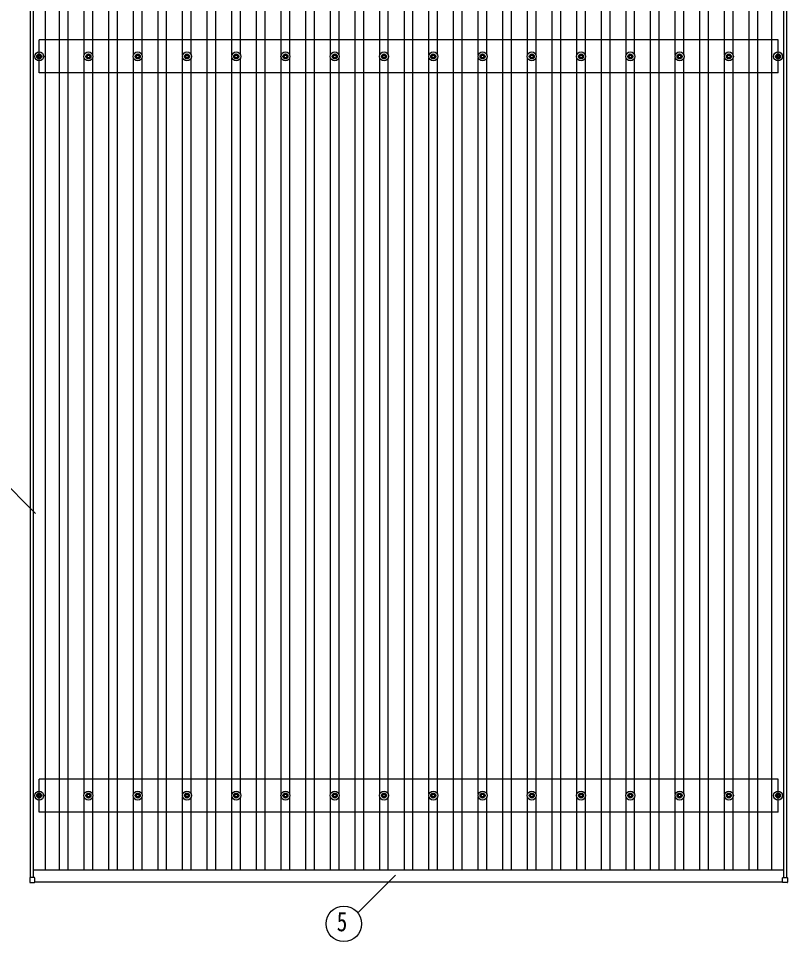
# Model space of a CAD drawing. Units: millimetres, scale not verified. Extents: x -12615 to 12615, y -8910 to 8910.
# Drawn here: x -10539 to -7416, y 931 to 4678 of the extents above; entities that cross this region are included whole.
import ezdxf
from ezdxf.enums import TextEntityAlignment as Align

# ---------------------------------------------------------------- set-up
doc = ezdxf.new("R2010")
doc.units = ezdxf.units.MM
doc.header["$LTSCALE"] = 40
for name, color, linetype in [('0-5_YKK_13', 4, 'Continuous'), ('0-6_YKK_A1', 4, 'Continuous'), ('0-7_YKK_D', 6, 'Continuous')]:
    doc.layers.add(name, color=color, linetype=linetype)
doc.styles.add('ＭＳ ゴシック', font='')
doc.styles.get('ＭＳ ゴシック').set_extended_font_data('MS Gothic')

msp = doc.modelspace()

# ---------------------------------------------------------------- linework, layer by layer
at = {"layer": '0-5_YKK_13'}
for p, q in [((-10456.19, 4534), (-10456.19, 4529.58)), ((-10452.69, 4534), (-10452.69, 4529.58)), ((-10256.19, 4534), (-10256.19, 4529.58)), ((-10252.69, 4534), (-10252.69, 4529.58)), ((-10056.19, 4534), (-10056.19, 4529.58)), ((-10052.69, 4534), (-10052.69, 4529.58)), ((-9856.19, 4534), (-9856.19, 4529.58)), ((-9852.69, 4534), (-9852.69, 4529.58)), ((-9656.19, 4534), (-9656.19, 4529.58)), ((-9652.69, 4534), (-9652.69, 4529.58)), ((-9456.19, 4534), (-9456.19, 4529.58)), ((-9452.69, 4534), (-9452.69, 4529.58)), ((-9256.19, 4534), (-9256.19, 4529.58)), ((-9252.69, 4534), (-9252.69, 4529.58)), ((-9056.19, 4534), (-9056.19, 4529.58)), ((-9052.69, 4534), (-9052.69, 4529.58)), ((-8856.19, 4534), (-8856.19, 4529.58)), ((-8852.69, 4534), (-8852.69, 4529.58)), ((-8656.19, 4534), (-8656.19, 4529.58)), ((-8652.69, 4534), (-8652.69, 4529.58)), ((-8456.19, 4534), (-8456.19, 4529.58)), ((-8452.69, 4534), (-8452.69, 4529.58)), ((-8256.19, 4534), (-8256.19, 4529.58)), ((-8252.69, 4534), (-8252.69, 4529.58)), ((-8056.19, 4534), (-8056.19, 4529.58)), ((-8052.69, 4534), (-8052.69, 4529.58)), ((-7856.19, 4534), (-7856.19, 4529.58)), ((-7852.69, 4534), (-7852.69, 4529.58)), ((-7656.19, 4534), (-7656.19, 4529.58)), ((-7652.69, 4534), (-7652.69, 4529.58)), ((-7456.19, 4534), (-7456.19, 4529.58)), ((-7452.69, 4534), (-7452.69, 4529.58)), ((-10464.44, 4525.75), (-10460.02, 4525.75)), ((-10464.44, 4522.25), (-10460.02, 4522.25)), ((-10456.19, 4518.42), (-10456.19, 4514)), ((-10452.69, 4518.42), (-10452.69, 4514)), ((-10448.86, 4525.75), (-10444.44, 4525.75)), ((-10448.86, 4522.25), (-10444.44, 4522.25)), ((-10264.44, 4525.75), (-10260.02, 4525.75)), ((-10264.44, 4522.25), (-10260.02, 4522.25)), ((-10256.19, 4518.42), (-10256.19, 4514)), ((-10252.69, 4518.42), (-10252.69, 4514)), ((-10248.86, 4525.75), (-10244.44, 4525.75)), ((-10248.86, 4522.25), (-10244.44, 4522.25)), ((-10064.44, 4525.75), (-10060.02, 4525.75)), ((-10064.44, 4522.25), (-10060.02, 4522.25)), ((-10056.19, 4518.42), (-10056.19, 4514)), ((-10052.69, 4518.42), (-10052.69, 4514)), ((-10048.86, 4525.75), (-10044.44, 4525.75)), ((-10048.86, 4522.25), (-10044.44, 4522.25)), ((-9864.44, 4525.75), (-9860.02, 4525.75)), ((-9864.44, 4522.25), (-9860.02, 4522.25)), ((-9856.19, 4518.42), (-9856.19, 4514)), ((-9852.69, 4518.42), (-9852.69, 4514)), ((-9848.86, 4525.75), (-9844.44, 4525.75)), ((-9848.86, 4522.25), (-9844.44, 4522.25)), ((-9664.44, 4525.75), (-9660.02, 4525.75)), ((-9664.44, 4522.25), (-9660.02, 4522.25)), ((-9656.19, 4518.42), (-9656.19, 4514)), ((-9652.69, 4518.42), (-9652.69, 4514)), ((-9648.86, 4525.75), (-9644.44, 4525.75)), ((-9648.86, 4522.25), (-9644.44, 4522.25)), ((-9464.44, 4525.75), (-9460.02, 4525.75)), ((-9464.44, 4522.25), (-9460.02, 4522.25)), ((-9456.19, 4518.42), (-9456.19, 4514)), ((-9452.69, 4518.42), (-9452.69, 4514)), ((-9448.86, 4525.75), (-9444.44, 4525.75)), ((-9448.86, 4522.25), (-9444.44, 4522.25)), ((-9264.44, 4525.75), (-9260.02, 4525.75)), ((-9264.44, 4522.25), (-9260.02, 4522.25)), ((-9256.19, 4518.42), (-9256.19, 4514)), ((-9252.69, 4518.42), (-9252.69, 4514)), ((-9248.86, 4525.75), (-9244.44, 4525.75)), ((-9248.86, 4522.25), (-9244.44, 4522.25)), ((-9064.44, 4525.75), (-9060.02, 4525.75)), ((-9064.44, 4522.25), (-9060.02, 4522.25)), ((-9056.19, 4518.42), (-9056.19, 4514)), ((-9052.69, 4518.42), (-9052.69, 4514)), ((-9048.86, 4525.75), (-9044.44, 4525.75)), ((-9048.86, 4522.25), (-9044.44, 4522.25)), ((-8864.44, 4525.75), (-8860.02, 4525.75)), ((-8864.44, 4522.25), (-8860.02, 4522.25)), ((-8856.19, 4518.42), (-8856.19, 4514)), ((-8852.69, 4518.42), (-8852.69, 4514)), ((-8848.86, 4525.75), (-8844.44, 4525.75)), ((-8848.86, 4522.25), (-8844.44, 4522.25)), ((-8664.44, 4525.75), (-8660.02, 4525.75)), ((-8664.44, 4522.25), (-8660.02, 4522.25)), ((-8656.19, 4518.42), (-8656.19, 4514)), ((-8652.69, 4518.42), (-8652.69, 4514)), ((-8648.86, 4525.75), (-8644.44, 4525.75)), ((-8648.86, 4522.25), (-8644.44, 4522.25)), ((-8464.44, 4525.75), (-8460.02, 4525.75)), ((-8464.44, 4522.25), (-8460.02, 4522.25)), ((-8456.19, 4518.42), (-8456.19, 4514)), ((-8452.69, 4518.42), (-8452.69, 4514)), ((-8448.86, 4525.75), (-8444.44, 4525.75)), ((-8448.86, 4522.25), (-8444.44, 4522.25)), ((-8264.44, 4525.75), (-8260.02, 4525.75)), ((-8264.44, 4522.25), (-8260.02, 4522.25)), ((-8256.19, 4518.42), (-8256.19, 4514)), ((-8252.69, 4518.42), (-8252.69, 4514)), ((-8248.86, 4525.75), (-8244.44, 4525.75)), ((-8248.86, 4522.25), (-8244.44, 4522.25)), ((-8064.44, 4525.75), (-8060.02, 4525.75)), ((-8064.44, 4522.25), (-8060.02, 4522.25)), ((-8056.19, 4518.42), (-8056.19, 4514)), ((-8052.69, 4518.42), (-8052.69, 4514)), ((-8048.86, 4525.75), (-8044.44, 4525.75)), ((-8048.86, 4522.25), (-8044.44, 4522.25)), ((-7864.44, 4525.75), (-7860.02, 4525.75)), ((-7864.44, 4522.25), (-7860.02, 4522.25)), ((-7856.19, 4518.42), (-7856.19, 4514)), ((-7852.69, 4518.42), (-7852.69, 4514)), ((-7848.86, 4525.75), (-7844.44, 4525.75)), ((-7848.86, 4522.25), (-7844.44, 4522.25)), ((-7664.44, 4525.75), (-7660.02, 4525.75)), ((-7664.44, 4522.25), (-7660.02, 4522.25)), ((-7656.19, 4518.42), (-7656.19, 4514)), ((-7652.69, 4518.42), (-7652.69, 4514)), ((-7648.86, 4525.75), (-7644.44, 4525.75)), ((-7648.86, 4522.25), (-7644.44, 4522.25)), ((-7464.44, 4525.75), (-7460.02, 4525.75)), ((-7464.44, 4522.25), (-7460.02, 4522.25)), ((-7456.19, 4518.42), (-7456.19, 4514)), ((-7452.69, 4518.42), (-7452.69, 4514)), ((-7448.86, 4525.75), (-7444.44, 4525.75)), ((-7448.86, 4522.25), (-7444.44, 4522.25)), ((-10464.44, 1525.75), (-10460.02, 1525.75)), ((-10464.44, 1522.25), (-10460.02, 1522.25)), ((-10456.19, 1534), (-10456.19, 1529.58)), ((-10456.19, 1518.42), (-10456.19, 1514)), ((-10452.69, 1534), (-10452.69, 1529.58)), ((-10452.69, 1518.42), (-10452.69, 1514)), ((-10448.86, 1525.75), (-10444.44, 1525.75)), ((-10448.86, 1522.25), (-10444.44, 1522.25)), ((-10264.44, 1525.75), (-10260.02, 1525.75)), ((-10264.44, 1522.25), (-10260.02, 1522.25)), ((-10256.19, 1534), (-10256.19, 1529.58)), ((-10256.19, 1518.42), (-10256.19, 1514)), ((-10252.69, 1534), (-10252.69, 1529.58)), ((-10252.69, 1518.42), (-10252.69, 1514)), ((-10248.86, 1525.75), (-10244.44, 1525.75)), ((-10248.86, 1522.25), (-10244.44, 1522.25)), ((-10064.44, 1525.75), (-10060.02, 1525.75)), ((-10064.44, 1522.25), (-10060.02, 1522.25)), ((-10056.19, 1534), (-10056.19, 1529.58)), ((-10056.19, 1518.42), (-10056.19, 1514)), ((-10052.69, 1534), (-10052.69, 1529.58)), ((-10052.69, 1518.42), (-10052.69, 1514)), ((-10048.86, 1525.75), (-10044.44, 1525.75)), ((-10048.86, 1522.25), (-10044.44, 1522.25)), ((-9864.44, 1525.75), (-9860.02, 1525.75)), ((-9864.44, 1522.25), (-9860.02, 1522.25)), ((-9856.19, 1534), (-9856.19, 1529.58)), ((-9856.19, 1518.42), (-9856.19, 1514)), ((-9852.69, 1534), (-9852.69, 1529.58)), ((-9852.69, 1518.42), (-9852.69, 1514)), ((-9848.86, 1525.75), (-9844.44, 1525.75)), ((-9848.86, 1522.25), (-9844.44, 1522.25)), ((-9664.44, 1525.75), (-9660.02, 1525.75)), ((-9664.44, 1522.25), (-9660.02, 1522.25)), ((-9656.19, 1534), (-9656.19, 1529.58)), ((-9656.19, 1518.42), (-9656.19, 1514)), ((-9652.69, 1534), (-9652.69, 1529.58)), ((-9652.69, 1518.42), (-9652.69, 1514)), ((-9648.86, 1525.75), (-9644.44, 1525.75)), ((-9648.86, 1522.25), (-9644.44, 1522.25)), ((-9464.44, 1525.75), (-9460.02, 1525.75)), ((-9464.44, 1522.25), (-9460.02, 1522.25)), ((-9456.19, 1534), (-9456.19, 1529.58)), ((-9456.19, 1518.42), (-9456.19, 1514)), ((-9452.69, 1534), (-9452.69, 1529.58)), ((-9452.69, 1518.42), (-9452.69, 1514)), ((-9448.86, 1525.75), (-9444.44, 1525.75)), ((-9448.86, 1522.25), (-9444.44, 1522.25)), ((-9264.44, 1525.75), (-9260.02, 1525.75)), ((-9264.44, 1522.25), (-9260.02, 1522.25)), ((-9256.19, 1534), (-9256.19, 1529.58)), ((-9256.19, 1518.42), (-9256.19, 1514)), ((-9252.69, 1534), (-9252.69, 1529.58)), ((-9252.69, 1518.42), (-9252.69, 1514)), ((-9248.86, 1525.75), (-9244.44, 1525.75)), ((-9248.86, 1522.25), (-9244.44, 1522.25)), ((-9064.44, 1525.75), (-9060.02, 1525.75)), ((-9064.44, 1522.25), (-9060.02, 1522.25)), ((-9056.19, 1534), (-9056.19, 1529.58)), ((-9056.19, 1518.42), (-9056.19, 1514)), ((-9052.69, 1534), (-9052.69, 1529.58)), ((-9052.69, 1518.42), (-9052.69, 1514)), ((-9048.86, 1525.75), (-9044.44, 1525.75)), ((-9048.86, 1522.25), (-9044.44, 1522.25)), ((-8864.44, 1525.75), (-8860.02, 1525.75)), ((-8864.44, 1522.25), (-8860.02, 1522.25)), ((-8856.19, 1534), (-8856.19, 1529.58)), ((-8856.19, 1518.42), (-8856.19, 1514)), ((-8852.69, 1534), (-8852.69, 1529.58)), ((-8852.69, 1518.42), (-8852.69, 1514)), ((-8848.86, 1525.75), (-8844.44, 1525.75)), ((-8848.86, 1522.25), (-8844.44, 1522.25)), ((-8664.44, 1525.75), (-8660.02, 1525.75)), ((-8664.44, 1522.25), (-8660.02, 1522.25)), ((-8656.19, 1534), (-8656.19, 1529.58)), ((-8656.19, 1518.42), (-8656.19, 1514)), ((-8652.69, 1534), (-8652.69, 1529.58)), ((-8652.69, 1518.42), (-8652.69, 1514)), ((-8648.86, 1525.75), (-8644.44, 1525.75)), ((-8648.86, 1522.25), (-8644.44, 1522.25)), ((-8464.44, 1525.75), (-8460.02, 1525.75)), ((-8464.44, 1522.25), (-8460.02, 1522.25)), ((-8456.19, 1534), (-8456.19, 1529.58)), ((-8456.19, 1518.42), (-8456.19, 1514)), ((-8452.69, 1534), (-8452.69, 1529.58)), ((-8452.69, 1518.42), (-8452.69, 1514)), ((-8448.86, 1525.75), (-8444.44, 1525.75)), ((-8448.86, 1522.25), (-8444.44, 1522.25)), ((-8264.44, 1525.75), (-8260.02, 1525.75)), ((-8264.44, 1522.25), (-8260.02, 1522.25)), ((-8256.19, 1534), (-8256.19, 1529.58)), ((-8256.19, 1518.42), (-8256.19, 1514)), ((-8252.69, 1534), (-8252.69, 1529.58)), ((-8252.69, 1518.42), (-8252.69, 1514)), ((-8248.86, 1525.75), (-8244.44, 1525.75)), ((-8248.86, 1522.25), (-8244.44, 1522.25)), ((-8064.44, 1525.75), (-8060.02, 1525.75)), ((-8064.44, 1522.25), (-8060.02, 1522.25)), ((-8056.19, 1534), (-8056.19, 1529.58)), ((-8056.19, 1518.42), (-8056.19, 1514)), ((-8052.69, 1534), (-8052.69, 1529.58)), ((-8052.69, 1518.42), (-8052.69, 1514)), ((-8048.86, 1525.75), (-8044.44, 1525.75)), ((-8048.86, 1522.25), (-8044.44, 1522.25)), ((-7864.44, 1525.75), (-7860.02, 1525.75)), ((-7864.44, 1522.25), (-7860.02, 1522.25)), ((-7856.19, 1534), (-7856.19, 1529.58)), ((-7856.19, 1518.42), (-7856.19, 1514)), ((-7852.69, 1534), (-7852.69, 1529.58)), ((-7852.69, 1518.42), (-7852.69, 1514)), ((-7848.86, 1525.75), (-7844.44, 1525.75)), ((-7848.86, 1522.25), (-7844.44, 1522.25)), ((-7664.44, 1525.75), (-7660.02, 1525.75)), ((-7664.44, 1522.25), (-7660.02, 1522.25)), ((-7656.19, 1534), (-7656.19, 1529.58)), ((-7656.19, 1518.42), (-7656.19, 1514)), ((-7652.69, 1534), (-7652.69, 1529.58)), ((-7652.69, 1518.42), (-7652.69, 1514)), ((-7648.86, 1525.75), (-7644.44, 1525.75)), ((-7648.86, 1522.25), (-7644.44, 1522.25)), ((-7464.44, 1525.75), (-7460.02, 1525.75)), ((-7464.44, 1522.25), (-7460.02, 1522.25)), ((-7456.19, 1534), (-7456.19, 1529.58)), ((-7456.19, 1518.42), (-7456.19, 1514)), ((-7452.69, 1534), (-7452.69, 1529.58)), ((-7452.69, 1518.42), (-7452.69, 1514)), ((-7448.86, 1525.75), (-7444.44, 1525.75)), ((-7448.86, 1522.25), (-7444.44, 1522.25)), ((-10492.74, 1189.9), (-10492.74, 1171.9)), ((-10473.74, 1190.9), (-10491.74, 1190.9)), ((-10491.74, 1170.9), (-10473.74, 1170.9)), ((-10472.74, 1171.9), (-10472.74, 1189.9)), ((-7436.14, 1171.9), (-7436.14, 1189.9)), ((-7435.14, 1190.9), (-7417.14, 1190.9)), ((-7417.14, 1170.9), (-7435.14, 1170.9)), ((-7416.14, 1189.9), (-7416.14, 1171.9))]:
    msp.add_line(p, q, dxfattribs=at)
for centre, radius in [((-10454.44, 4524), 18.25), ((-10454.44, 4524), 10.15), ((-10254.44, 4524), 18.25), ((-10254.44, 4524), 10.15), ((-10054.44, 4524), 18.25), ((-10054.44, 4524), 10.15), ((-9854.44, 4524), 18.25), ((-9854.44, 4524), 10.15), ((-9654.44, 4524), 18.25), ((-9654.44, 4524), 10.15), ((-9454.44, 4524), 18.25), ((-9454.44, 4524), 10.15), ((-9254.44, 4524), 18.25), ((-9254.44, 4524), 10.15), ((-9054.44, 4524), 18.25), ((-9054.44, 4524), 10.15), ((-8854.44, 4524), 18.25), ((-8854.44, 4524), 10.15), ((-8654.44, 4524), 18.25), ((-8654.44, 4524), 10.15), ((-8454.44, 4524), 18.25), ((-8454.44, 4524), 10.15), ((-8254.44, 4524), 18.25), ((-8254.44, 4524), 10.15), ((-8054.44, 4524), 18.25), ((-8054.44, 4524), 10.15), ((-7854.44, 4524), 18.25), ((-7854.44, 4524), 10.15), ((-7654.44, 4524), 18.25), ((-7654.44, 4524), 10.15), ((-7454.44, 4524), 18.25), ((-7454.44, 4524), 10.15), ((-10454.44, 4524), 5.85), ((-10454.44, 4524), 5.25), ((-10254.44, 4524), 5.85), ((-10254.44, 4524), 5.25), ((-10054.44, 4524), 5.85), ((-10054.44, 4524), 5.25), ((-9854.44, 4524), 5.85), ((-9854.44, 4524), 5.25), ((-9654.44, 4524), 5.85), ((-9654.44, 4524), 5.25), ((-9454.44, 4524), 5.85), ((-9454.44, 4524), 5.25), ((-9254.44, 4524), 5.85), ((-9254.44, 4524), 5.25), ((-9054.44, 4524), 5.85), ((-9054.44, 4524), 5.25), ((-8854.44, 4524), 5.85), ((-8854.44, 4524), 5.25), ((-8654.44, 4524), 5.85), ((-8654.44, 4524), 5.25), ((-8454.44, 4524), 5.85), ((-8454.44, 4524), 5.25), ((-8254.44, 4524), 5.85), ((-8254.44, 4524), 5.25), ((-8054.44, 4524), 5.85), ((-8054.44, 4524), 5.25), ((-7854.44, 4524), 5.85), ((-7854.44, 4524), 5.25), ((-7654.44, 4524), 5.85), ((-7654.44, 4524), 5.25), ((-7454.44, 4524), 5.85), ((-7454.44, 4524), 5.25), ((-10454.44, 1524), 18.25), ((-10254.44, 1524), 18.25), ((-10054.44, 1524), 18.25), ((-9854.44, 1524), 18.25), ((-9654.44, 1524), 18.25), ((-9454.44, 1524), 18.25), ((-9254.44, 1524), 18.25), ((-9054.44, 1524), 18.25), ((-8854.44, 1524), 18.25), ((-8654.44, 1524), 18.25), ((-8454.44, 1524), 18.25), ((-8254.44, 1524), 18.25), ((-8054.44, 1524), 18.25), ((-7854.44, 1524), 18.25), ((-7654.44, 1524), 18.25), ((-7454.44, 1524), 18.25), ((-10454.44, 1524), 10.15), ((-10454.44, 1524), 5.85), ((-10454.44, 1524), 5.25), ((-10254.44, 1524), 10.15), ((-10254.44, 1524), 5.85), ((-10254.44, 1524), 5.25), ((-10054.44, 1524), 10.15), ((-10054.44, 1524), 5.85), ((-10054.44, 1524), 5.25), ((-9854.44, 1524), 10.15), ((-9854.44, 1524), 5.85), ((-9854.44, 1524), 5.25), ((-9654.44, 1524), 10.15), ((-9654.44, 1524), 5.85), ((-9654.44, 1524), 5.25), ((-9454.44, 1524), 10.15), ((-9454.44, 1524), 5.85), ((-9454.44, 1524), 5.25), ((-9254.44, 1524), 10.15), ((-9254.44, 1524), 5.85), ((-9254.44, 1524), 5.25), ((-9054.44, 1524), 10.15), ((-9054.44, 1524), 5.85), ((-9054.44, 1524), 5.25), ((-8854.44, 1524), 10.15), ((-8854.44, 1524), 5.85), ((-8854.44, 1524), 5.25), ((-8654.44, 1524), 10.15), ((-8654.44, 1524), 5.85), ((-8654.44, 1524), 5.25), ((-8454.44, 1524), 10.15), ((-8454.44, 1524), 5.85), ((-8454.44, 1524), 5.25), ((-8254.44, 1524), 10.15), ((-8254.44, 1524), 5.85), ((-8254.44, 1524), 5.25), ((-8054.44, 1524), 10.15), ((-8054.44, 1524), 5.85), ((-8054.44, 1524), 5.25), ((-7854.44, 1524), 10.15), ((-7854.44, 1524), 5.85), ((-7854.44, 1524), 5.25), ((-7654.44, 1524), 10.15), ((-7654.44, 1524), 5.85), ((-7654.44, 1524), 5.25), ((-7454.44, 1524), 10.15), ((-7454.44, 1524), 5.85), ((-7454.44, 1524), 5.25)]:
    msp.add_circle(centre, radius, dxfattribs=at)
for centre, start, end in [((-10491.74, 1189.9), 90, 180), ((-10491.74, 1171.9), 180, 270), ((-10473.74, 1189.9), 0, 90), ((-10473.74, 1171.9), 270, 0), ((-7435.14, 1189.9), 90, 180), ((-7435.14, 1171.9), 180, 270), ((-7417.14, 1189.9), 0, 90), ((-7417.14, 1171.9), 270, 0)]:
    msp.add_arc(centre, 1, start, end, dxfattribs=at)
at = {"layer": '0-6_YKK_A1'}
for p, q in [((-10489.44, 1190.9), (-10489.44, 7848.94)), ((-10477.44, 1190.9), (-10477.44, 7848.94)), ((-7431.44, 1190.9), (-7431.44, 7848.94)), ((-7419.44, 1190.9), (-7419.44, 7848.94)), ((-10429.44, 1222.18), (-10429.44, 7825.58)), ((-10371.94, 1222.18), (-10371.94, 7825.58)), ((-10336.94, 1222.18), (-10336.94, 7825.58)), ((-10171.94, 1222.18), (-10171.94, 7825.58)), ((-10136.94, 1222.18), (-10136.94, 7825.58)), ((-9971.94, 1222.18), (-9971.94, 7825.58)), ((-9936.94, 1222.18), (-9936.94, 7825.58)), ((-9771.94, 1222.18), (-9771.94, 7825.58)), ((-9736.94, 1222.18), (-9736.94, 7825.58)), ((-9571.94, 1222.18), (-9571.94, 7825.58)), ((-9536.94, 1222.18), (-9536.94, 7825.58)), ((-9371.94, 1222.18), (-9371.94, 7825.58)), ((-9336.94, 1222.18), (-9336.94, 7825.58)), ((-9171.94, 1222.18), (-9171.94, 7825.58)), ((-9136.94, 1222.18), (-9136.94, 7825.58)), ((-8971.94, 1222.18), (-8971.94, 7825.58)), ((-8936.94, 1222.18), (-8936.94, 7825.58)), ((-8771.94, 1222.18), (-8771.94, 7825.58)), ((-8736.94, 1222.18), (-8736.94, 7825.58)), ((-8571.94, 1222.18), (-8571.94, 7825.58)), ((-8536.94, 1222.18), (-8536.94, 7825.58)), ((-8371.94, 1222.18), (-8371.94, 7825.58)), ((-8336.94, 1222.18), (-8336.94, 7825.58)), ((-8171.94, 1222.18), (-8171.94, 7825.58)), ((-8136.94, 1222.18), (-8136.94, 7825.58)), ((-7971.94, 1222.18), (-7971.94, 7825.58)), ((-7936.94, 1222.18), (-7936.94, 7825.58)), ((-7771.94, 1222.18), (-7771.94, 7825.58)), ((-7736.94, 1222.18), (-7736.94, 7825.58)), ((-7571.94, 1222.18), (-7571.94, 7825.58)), ((-7536.94, 1222.18), (-7536.94, 7825.58)), ((-7479.44, 1222.18), (-7479.44, 7825.58)), ((-10271.94, 4529.18), (-10271.94, 7518.82)), ((-10236.94, 4529.18), (-10236.94, 7518.82)), ((-10071.94, 4529.18), (-10071.94, 7518.82)), ((-10036.94, 4529.18), (-10036.94, 7518.82)), ((-9871.94, 4529.18), (-9871.94, 7518.82)), ((-9836.94, 4529.18), (-9836.94, 7518.82)), ((-9671.94, 4529.18), (-9671.94, 7518.82)), ((-9636.94, 4529.18), (-9636.94, 7518.82)), ((-9471.94, 4529.18), (-9471.94, 7518.82)), ((-9436.94, 4529.18), (-9436.94, 7518.82)), ((-9271.94, 4529.18), (-9271.94, 7518.82)), ((-9236.94, 4529.18), (-9236.94, 7518.82)), ((-9071.94, 4529.18), (-9071.94, 7518.82)), ((-9036.94, 4529.18), (-9036.94, 7518.82)), ((-8871.94, 4529.18), (-8871.94, 7518.82)), ((-8836.94, 4529.18), (-8836.94, 7518.82)), ((-8671.94, 4529.18), (-8671.94, 7518.82)), ((-8636.94, 4529.18), (-8636.94, 7518.82)), ((-8471.94, 4529.18), (-8471.94, 7518.82)), ((-8436.94, 4529.18), (-8436.94, 7518.82)), ((-8271.94, 4529.18), (-8271.94, 7518.82)), ((-8236.94, 4529.18), (-8236.94, 7518.82)), ((-8071.94, 4529.18), (-8071.94, 7518.82)), ((-8036.94, 4529.18), (-8036.94, 7518.82)), ((-7871.94, 4529.18), (-7871.94, 7518.82)), ((-7836.94, 4529.18), (-7836.94, 7518.82)), ((-7671.94, 4529.18), (-7671.94, 7518.82)), ((-7636.94, 4529.18), (-7636.94, 7518.82)), ((-7454.44, 4591), (-10454.44, 4591)), ((-10454.44, 4457), (-10454.44, 4591)), ((-7454.44, 4457), (-7454.44, 4591)), ((-10271.94, 1529.18), (-10271.94, 4518.82)), ((-10236.94, 1529.18), (-10236.94, 4518.82)), ((-10071.94, 1529.18), (-10071.94, 4518.82)), ((-10036.94, 1529.18), (-10036.94, 4518.82)), ((-9871.94, 1529.18), (-9871.94, 4518.82)), ((-9836.94, 1529.18), (-9836.94, 4518.82)), ((-9671.94, 1529.18), (-9671.94, 4518.82)), ((-9636.94, 1529.18), (-9636.94, 4518.82)), ((-9471.94, 1529.18), (-9471.94, 4518.82)), ((-9436.94, 1529.18), (-9436.94, 4518.82)), ((-9271.94, 1529.18), (-9271.94, 4518.82)), ((-9236.94, 1529.18), (-9236.94, 4518.82)), ((-9071.94, 1529.18), (-9071.94, 4518.82)), ((-9036.94, 1529.18), (-9036.94, 4518.82)), ((-8871.94, 1529.18), (-8871.94, 4518.82)), ((-8836.94, 1529.18), (-8836.94, 4518.82)), ((-8671.94, 1529.18), (-8671.94, 4518.82)), ((-8636.94, 1529.18), (-8636.94, 4518.82)), ((-8471.94, 1529.18), (-8471.94, 4518.82)), ((-8436.94, 1529.18), (-8436.94, 4518.82)), ((-8271.94, 1529.18), (-8271.94, 4518.82)), ((-8236.94, 1529.18), (-8236.94, 4518.82)), ((-8071.94, 1529.18), (-8071.94, 4518.82)), ((-8036.94, 1529.18), (-8036.94, 4518.82)), ((-7871.94, 1529.18), (-7871.94, 4518.82)), ((-7836.94, 1529.18), (-7836.94, 4518.82)), ((-7671.94, 1529.18), (-7671.94, 4518.82)), ((-7636.94, 1529.18), (-7636.94, 4518.82)), ((-7454.44, 4457), (-10454.44, 4457)), ((-7454.44, 1591), (-10454.44, 1591)), ((-10454.44, 1457), (-10454.44, 1591)), ((-7454.44, 1457), (-7454.44, 1591)), ((-10271.94, 1222.18), (-10271.94, 1518.82)), ((-10236.94, 1222.18), (-10236.94, 1518.82)), ((-10071.94, 1222.18), (-10071.94, 1518.82)), ((-10036.94, 1222.18), (-10036.94, 1518.82)), ((-9871.94, 1222.18), (-9871.94, 1518.82)), ((-9836.94, 1222.18), (-9836.94, 1518.82)), ((-9671.94, 1222.18), (-9671.94, 1518.82)), ((-9636.94, 1222.18), (-9636.94, 1518.82)), ((-9471.94, 1222.18), (-9471.94, 1518.82)), ((-9436.94, 1222.18), (-9436.94, 1518.82)), ((-9271.94, 1222.18), (-9271.94, 1518.82)), ((-9236.94, 1222.18), (-9236.94, 1518.82)), ((-9071.94, 1222.18), (-9071.94, 1518.82)), ((-9036.94, 1222.18), (-9036.94, 1518.82)), ((-8871.94, 1222.18), (-8871.94, 1518.82)), ((-8836.94, 1222.18), (-8836.94, 1518.82)), ((-8671.94, 1222.18), (-8671.94, 1518.82)), ((-8636.94, 1222.18), (-8636.94, 1518.82)), ((-8471.94, 1222.18), (-8471.94, 1518.82)), ((-8436.94, 1222.18), (-8436.94, 1518.82)), ((-8271.94, 1222.18), (-8271.94, 1518.82)), ((-8236.94, 1222.18), (-8236.94, 1518.82)), ((-8071.94, 1222.18), (-8071.94, 1518.82)), ((-8036.94, 1222.18), (-8036.94, 1518.82)), ((-7871.94, 1222.18), (-7871.94, 1518.82)), ((-7836.94, 1222.18), (-7836.94, 1518.82)), ((-7671.94, 1222.18), (-7671.94, 1518.82)), ((-7636.94, 1222.18), (-7636.94, 1518.82)), ((-7454.44, 1457), (-10454.44, 1457)), ((-10477.44, 1222.18), (-7431.44, 1222.18)), ((-10472.74, 1174.2), (-7436.14, 1174.2))]:
    msp.add_line(p, q, dxfattribs=at)
at = {"layer": '0-7_YKK_D'}
for p, q in [((-10618.36, 2817.39), (-10469.56, 2668.6)), ((-9160.67, 1047.29), (-9007.34, 1200.63))]:
    msp.add_line(p, q, dxfattribs=at)
msp.add_circle((-9217.73, 1003.37), 72, dxfattribs=at)

# ---------------------------------------------------------------- texts
at = {"layer": '0-7_YKK_D', "style": 'ＭＳ ゴシック', "width": 0.8}
msp.add_text('5', height=79.18, dxfattribs=at).set_placement((-9246.53, 949.37), align=Align.BOTTOM_LEFT)

doc.saveas('drawing.dxf')
